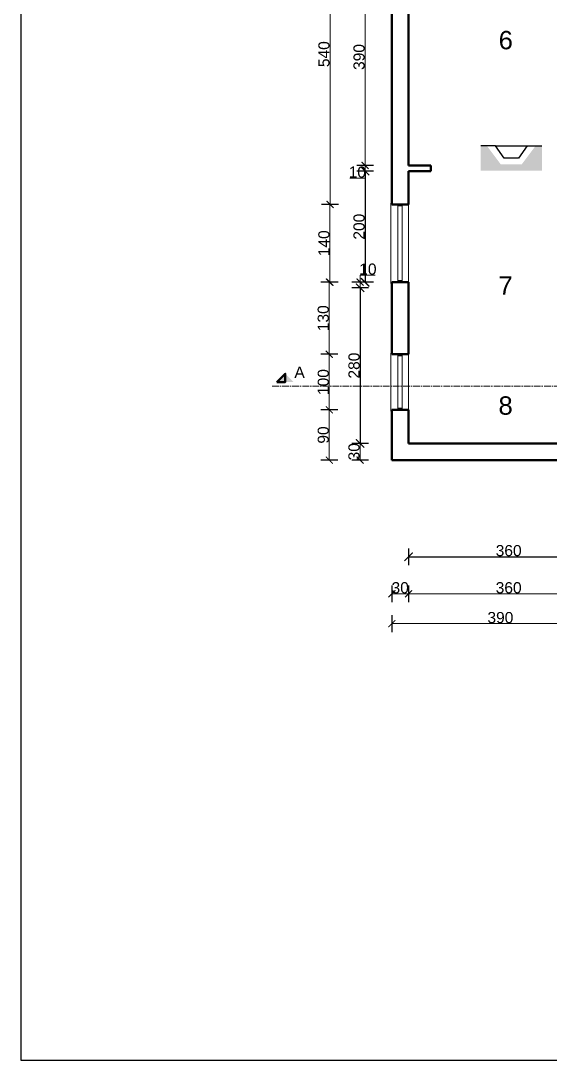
# Model space of a CAD drawing. Header units: millimetres. Extents: x -340 to 3490, y -738 to 2092.
# Drawn here: x -340 to 612, y -738 to 1131 of the extents above; entities that cross this region are included whole.
import ezdxf

# ---------------------------------------------------------------- set-up
doc = ezdxf.new("R2010")
doc.units = ezdxf.units.MM
doc.linetypes.add('ACAD_ISO10W100', pattern=[18, 12, -3, 0, -3])
for name, color, linetype, lineweight in [('CrtaTackaCrta', 250, 'ACAD_ISO10W100', 20), ('Dimenzionisanje', 251, 'Continuous', 20), ('Dimenzionisanje @ 1', 251, 'Continuous', 20), ('Konture', 250, 'Continuous', 50), ('Konture @ 1', 250, 'Continuous', 50), ('Prozori', 6, 'Continuous', 5), ('Sastavnica', 250, 'Continuous', 30), ('Zidovi', 4, 'Continuous', 50)]:
    doc.layers.add(name, color=color, linetype=linetype, lineweight=lineweight)
doc.layers.add('Dimnjaci', color=251, linetype='Continuous')
doc.layers.add('Ostalo', color=8, linetype='Continuous')
doc.styles.get("Standard").update_dxf_attribs({"font": 'arial_2.ttf'})
doc.styles.add('teskt_stil', font='arial_2.ttf', dxfattribs={"height": 33})
doc.dimstyles.new('Dimenzionisanje', dxfattribs={"dimtxt": 20, "dimasz": 12.5, "dimexe": 1.25, "dimexo": 0.625, "dimtad": 1, "dimtoh": 1, "dimdec": 0, "dimtxsty": 'Standard', "dimblk": 'ARCHTICK', "dimcen": 2.5, "dimclrd": 5, "dimclre": 5, "dimclrt": 5, "dimadec": 0, "dimazin": 0, "dimtfac": 1, "dimtdec": 0, "dimtmove": 0, "dimatfit": 3, "dimldrblk": 'ARCHTICK', "dimfxl": 0, "dimlwd": 20, "dimarcsym": 0})
doc.dimstyles.new('dimezionisanje_kucica_za_ptice', dxfattribs={"dimtxt": 20, "dimasz": 15, "dimexe": 1.25, "dimexo": 0.625, "dimtad": 1, "dimtoh": 1, "dimdec": 0, "dimtxsty": 'Standard', "dimblk": 'ARCHTICK', "dimcen": 2.5, "dimclrd": 5, "dimclre": 5, "dimclrt": 5, "dimadec": 0, "dimazin": 0, "dimtfac": 1, "dimtdec": 0, "dimtmove": 0, "dimatfit": 3, "dimldrblk": 'ARCHTICK', "dimfxl": 0, "dimarcsym": 0})

# ---------------------------------------------------------------- blocks, each defined once
blk = doc.blocks.new('Prozor_100_block')
at = {"layer": 'Prozori'}
for points in [[(726.6, 465.7), (724.6, 465.7), (724.6, 361.7), (724.6, 361.7)], [(737.2, 463.8), (737.2, 363.8)], [(745.3, 463.8), (745.3, 363.8)], [(756.6, 463.8), (756.6, 363.8)], [(724.6, 361.7), (726.6, 361.7)]]:
    blk.add_lwpolyline(points, dxfattribs=at)
at = {"layer": 'Zidovi', "color": 6}
for p, q in [((737.2, 462.1), (745.3, 462.1)), ((737.2, 365.6), (745.3, 365.6))]:
    blk.add_line(p, q, dxfattribs=at)
blk = doc.blocks.new('Prozor_140_block')
at = {"layer": 'Prozori'}
for p, q in [((726.6, 505.7), (724.6, 505.7)), ((724.6, 505.7), (724.6, 361.7)), ((724.6, 361.7), (726.6, 361.7)), ((724.6, 361.7), (724.6, 361.7))]:
    blk.add_line(p, q, dxfattribs=at)
for points in [[(737.2, 503.8), (737.2, 363.8)], [(745.3, 503.8), (745.3, 363.8)], [(756.6, 503.8), (756.6, 363.8)]]:
    blk.add_lwpolyline(points, dxfattribs=at)
at = {"layer": 'Zidovi', "color": 6}
for p, q in [((737.2, 502.1), (745.3, 502.1)), ((737.2, 365.6), (745.3, 365.6))]:
    blk.add_line(p, q, dxfattribs=at)
blk = doc.blocks.new('_ArchTick')
at = {"color": 0, "linetype": 'ByBlock', "const_width": 0.15}
blk.add_lwpolyline([(-0.5, -0.5), (0.5, 0.5)], dxfattribs=at)
blk = doc.blocks.new('*D30')
at = {"layer": 'Defpoints', "color": 5, "lineweight": -2, "transparency": 16777216}
for p, q in [((293.9, 1260.8), (263.9, 1260.8)), ((293.9, 871.1), (263.9, 871.1))]:
    blk.add_line(p, q, dxfattribs=at)
at = {"layer": 'Defpoints', "color": 5, "linetype": 'Continuous', "lineweight": 20, "transparency": 16777216}
blk.add_line((278.9, 1260.8), (278.9, 871.1), dxfattribs=at)
at = {"layer": 'Defpoints', "color": 0, "transparency": 16777216}
for p in [(357, 1260.8), (278.9, 871.1), (357, 871.1)]:
    blk.add_point(p, dxfattribs=at)
at = {"layer": 'Defpoints', "color": 5, "lineweight": 20, "transparency": 16777216, "xscale": 12.5, "yscale": 12.5, "zscale": 12.5}
for p, rotation in [((278.9, 1260.8), 90), ((278.9, 871.1), 270)]:
    blk.add_blockref('_ArchTick', p, dxfattribs=dict(at, rotation=rotation))
at = {"layer": 'Defpoints', "color": 5, "transparency": 16777216, "insert": (268.1, 1066), "char_height": 20, "attachment_point": 5, "rotation": 90}
blk.add_mtext('390', dxfattribs=at)
blk = doc.blocks.new('*D31')
at = {"layer": 'Defpoints', "color": 5, "lineweight": -2, "transparency": 16777216}
for p, q in [((293.9, 871.1), (263.9, 871.1)), ((293.9, 860.7), (263.9, 860.7))]:
    blk.add_line(p, q, dxfattribs=at)
at = {"layer": 'Defpoints', "color": 5, "linetype": 'Continuous', "lineweight": 20, "transparency": 16777216}
for p, q in [((278.9, 871.1), (278.9, 860.7)), ((278.9, 860.7), (278.9, 848.2)), ((278.9, 848.2), (251.6, 848.2))]:
    blk.add_line(p, q, dxfattribs=at)
at = {"layer": 'Defpoints', "color": 0, "transparency": 16777216}
for p in [(278.9, 860.7), (357, 871.1), (357, 860.7)]:
    blk.add_point(p, dxfattribs=at)
at = {"layer": 'Defpoints', "color": 5, "lineweight": 20, "transparency": 16777216, "xscale": 12.5, "yscale": 12.5, "zscale": 12.5}
for p, rotation in [((278.9, 871.1), 90), ((278.9, 860.7), 270)]:
    blk.add_blockref('_ArchTick', p, dxfattribs=dict(at, rotation=rotation))
at = {"layer": 'Defpoints', "color": 5, "transparency": 16777216, "insert": (264.9, 859), "char_height": 20, "attachment_point": 5}
blk.add_mtext('10', dxfattribs=at)
blk = doc.blocks.new('*D32')
at = {"layer": 'Defpoints', "color": 0, "transparency": 16777216}
for p in [(327.1, 1341.2), (215.8, 801), (327.1, 801)]:
    blk.add_point(p, dxfattribs=at)
at = {"layer": 'Dimenzionisanje', "color": 5, "lineweight": -2, "transparency": 16777216}
for p, q in [((230.8, 1341.2), (200.8, 1341.2)), ((230.8, 801), (200.8, 801))]:
    blk.add_line(p, q, dxfattribs=at)
at = {"layer": 'Dimenzionisanje', "color": 5, "linetype": 'Continuous', "lineweight": 20, "transparency": 16777216}
blk.add_line((215.8, 1341.2), (215.8, 801), dxfattribs=at)
at = {"layer": 'Dimenzionisanje', "color": 5, "lineweight": 20, "transparency": 16777216, "xscale": 12.5, "yscale": 12.5, "zscale": 12.5}
for p, rotation in [((215.8, 1341.2), 90), ((215.8, 801), 270)]:
    blk.add_blockref('_ArchTick', p, dxfattribs=dict(at, rotation=rotation))
at = {"layer": 'Dimenzionisanje', "color": 5, "transparency": 16777216, "insert": (205, 1071.1), "char_height": 20, "attachment_point": 5, "rotation": 90}
blk.add_mtext('540', dxfattribs=at)
blk = doc.blocks.new('*D33')
at = {"layer": 'Defpoints', "color": 0, "transparency": 16777216}
for p in [(327.2, 801), (215.7, 661.2), (327.1, 661.2)]:
    blk.add_point(p, dxfattribs=at)
at = {"layer": 'Dimenzionisanje', "color": 5, "lineweight": -2, "transparency": 16777216}
for p, q in [((230.7, 801), (200.7, 801)), ((230.7, 661.2), (200.7, 661.2))]:
    blk.add_line(p, q, dxfattribs=at)
at = {"layer": 'Dimenzionisanje', "color": 5, "linetype": 'Continuous', "lineweight": 20, "transparency": 16777216}
blk.add_line((215.7, 801), (215.7, 661.2), dxfattribs=at)
at = {"layer": 'Dimenzionisanje', "color": 5, "lineweight": 20, "transparency": 16777216, "xscale": 12.5, "yscale": 12.5, "zscale": 12.5}
for p, rotation in [((215.7, 801), 90), ((215.7, 661.2), 270)]:
    blk.add_blockref('_ArchTick', p, dxfattribs=dict(at, rotation=rotation))
at = {"layer": 'Dimenzionisanje', "color": 5, "transparency": 16777216, "insert": (204.9, 731.1), "char_height": 20, "attachment_point": 5, "rotation": 90}
blk.add_mtext('140', dxfattribs=at)
blk = doc.blocks.new('*D34')
at = {"layer": 'Defpoints', "color": 0, "transparency": 16777216}
for p in [(327.1, 661.2), (214.6, 531.5), (327.1, 531.5)]:
    blk.add_point(p, dxfattribs=at)
at = {"layer": 'Dimenzionisanje', "color": 5, "lineweight": -2, "transparency": 16777216}
for p, q in [((229.6, 661.2), (199.6, 661.2)), ((229.6, 531.5), (199.6, 531.5))]:
    blk.add_line(p, q, dxfattribs=at)
at = {"layer": 'Dimenzionisanje', "color": 5, "linetype": 'Continuous', "lineweight": 20, "transparency": 16777216}
blk.add_line((214.6, 661.2), (214.6, 531.5), dxfattribs=at)
at = {"layer": 'Dimenzionisanje', "color": 5, "lineweight": 20, "transparency": 16777216, "xscale": 12.5, "yscale": 12.5, "zscale": 12.5}
for p, rotation in [((214.6, 661.2), 90), ((214.6, 531.5), 270)]:
    blk.add_blockref('_ArchTick', p, dxfattribs=dict(at, rotation=rotation))
at = {"layer": 'Dimenzionisanje', "color": 5, "transparency": 16777216, "insert": (203.7, 596.3), "char_height": 20, "attachment_point": 5, "rotation": 90}
blk.add_mtext('130', dxfattribs=at)
blk = doc.blocks.new('*D35')
at = {"layer": 'Defpoints', "color": 0, "transparency": 16777216}
for p in [(327.1, 531.5), (214.6, 431.5), (327.1, 431.5)]:
    blk.add_point(p, dxfattribs=at)
at = {"layer": 'Dimenzionisanje', "color": 5, "lineweight": -2, "transparency": 16777216}
for p, q in [((229.6, 531.5), (199.6, 531.5)), ((229.6, 431.5), (199.6, 431.5))]:
    blk.add_line(p, q, dxfattribs=at)
at = {"layer": 'Dimenzionisanje', "color": 5, "linetype": 'Continuous', "lineweight": 20, "transparency": 16777216}
blk.add_line((214.6, 531.5), (214.6, 431.5), dxfattribs=at)
at = {"layer": 'Dimenzionisanje', "color": 5, "lineweight": 20, "transparency": 16777216, "xscale": 12.5, "yscale": 12.5, "zscale": 12.5}
for p, rotation in [((214.6, 531.5), 90), ((214.6, 431.5), 270)]:
    blk.add_blockref('_ArchTick', p, dxfattribs=dict(at, rotation=rotation))
at = {"layer": 'Dimenzionisanje', "color": 5, "transparency": 16777216, "insert": (203.8, 481.5), "char_height": 20, "attachment_point": 5, "rotation": 90}
blk.add_mtext('100', dxfattribs=at)
blk = doc.blocks.new('*D36')
at = {"layer": 'Defpoints', "color": 0, "transparency": 16777216}
for p in [(327.1, 431.5), (214.6, 341.2), (327.1, 341.2)]:
    blk.add_point(p, dxfattribs=at)
at = {"layer": 'Dimenzionisanje', "color": 5, "lineweight": -2, "transparency": 16777216}
for p, q in [((229.6, 431.5), (199.6, 431.5)), ((229.6, 341.2), (199.6, 341.2))]:
    blk.add_line(p, q, dxfattribs=at)
at = {"layer": 'Dimenzionisanje', "color": 5, "linetype": 'Continuous', "lineweight": 20, "transparency": 16777216}
blk.add_line((214.6, 431.5), (214.6, 341.2), dxfattribs=at)
at = {"layer": 'Dimenzionisanje', "color": 5, "lineweight": 20, "transparency": 16777216, "xscale": 12.5, "yscale": 12.5, "zscale": 12.5}
for p, rotation in [((214.6, 431.5), 90), ((214.6, 341.2), 270)]:
    blk.add_blockref('_ArchTick', p, dxfattribs=dict(at, rotation=rotation))
at = {"layer": 'Dimenzionisanje', "color": 5, "transparency": 16777216, "insert": (203.8, 386.3), "char_height": 20, "attachment_point": 5, "rotation": 90}
blk.add_mtext('90', dxfattribs=at)
blk = doc.blocks.new('*D37')
at = {"layer": 'Defpoints', "color": 0, "transparency": 16777216}
for p in [(356.9, 371.1), (269.9, 341.2), (356.9, 341.2)]:
    blk.add_point(p, dxfattribs=at)
at = {"layer": 'Dimenzionisanje', "color": 5, "lineweight": -2, "transparency": 16777216}
for p, q in [((284.9, 371.1), (254.9, 371.1)), ((284.9, 341.2), (254.9, 341.2))]:
    blk.add_line(p, q, dxfattribs=at)
at = {"layer": 'Dimenzionisanje', "color": 5, "linetype": 'Continuous', "lineweight": 20, "transparency": 16777216}
blk.add_line((269.9, 371.1), (269.9, 341.2), dxfattribs=at)
at = {"layer": 'Dimenzionisanje', "color": 5, "lineweight": 20, "transparency": 16777216, "xscale": 12.5, "yscale": 12.5, "zscale": 12.5}
for p, rotation in [((269.9, 371.1), 90), ((269.9, 341.2), 270)]:
    blk.add_blockref('_ArchTick', p, dxfattribs=dict(at, rotation=rotation))
at = {"layer": 'Dimenzionisanje', "color": 5, "transparency": 16777216, "insert": (259, 356.2), "char_height": 20, "attachment_point": 5, "rotation": 90}
blk.add_mtext('30', dxfattribs=at)
blk = doc.blocks.new('*D38')
at = {"layer": 'Defpoints', "color": 0, "transparency": 16777216}
for p in [(269.9, 661.2), (356.9, 661.2), (356.9, 651.1)]:
    blk.add_point(p, dxfattribs=at)
at = {"layer": 'Dimenzionisanje', "color": 5, "linetype": 'Continuous', "lineweight": 20, "transparency": 16777216}
for p, q in [((269.9, 661.2), (269.9, 673.7)), ((269.9, 673.7), (297.2, 673.7)), ((269.9, 651.1), (269.9, 661.2))]:
    blk.add_line(p, q, dxfattribs=at)
at = {"layer": 'Dimenzionisanje', "color": 5, "lineweight": -2, "transparency": 16777216}
for p, q in [((284.9, 661.2), (254.9, 661.2)), ((284.9, 651.1), (254.9, 651.1))]:
    blk.add_line(p, q, dxfattribs=at)
at = {"layer": 'Dimenzionisanje', "color": 5, "lineweight": 20, "transparency": 16777216, "xscale": 12.5, "yscale": 12.5, "zscale": 12.5}
for p, rotation in [((269.9, 661.2), 90), ((269.9, 651.1), 270)]:
    blk.add_blockref('_ArchTick', p, dxfattribs=dict(at, rotation=rotation))
at = {"layer": 'Dimenzionisanje', "color": 5, "transparency": 16777216, "insert": (283.9, 684.5), "char_height": 20, "attachment_point": 5}
blk.add_mtext('10', dxfattribs=at)
blk = doc.blocks.new('*D12')
at = {"layer": 'Defpoints', "color": 0, "transparency": 16777216}
for p in [(327.1, 371.1), (356.9, 371.1), (356.9, 100.8)]:
    blk.add_point(p, dxfattribs=at)
at = {"layer": 'Dimenzionisanje', "color": 5, "lineweight": -2, "transparency": 16777216}
for p, q in [((327.1, 115.8), (327.1, 85.8)), ((356.9, 115.8), (356.9, 85.8))]:
    blk.add_line(p, q, dxfattribs=at)
at = {"layer": 'Dimenzionisanje', "color": 5, "linetype": 'Continuous', "lineweight": 20, "transparency": 16777216}
blk.add_line((327.1, 100.8), (356.9, 100.8), dxfattribs=at)
at = {"layer": 'Dimenzionisanje', "color": 5, "lineweight": 20, "transparency": 16777216, "xscale": 12.5, "yscale": 12.5, "zscale": 12.5, "rotation": 180}
blk.add_blockref('_ArchTick', (327.1, 100.8), dxfattribs=at)
at = {"layer": 'Dimenzionisanje', "color": 5, "lineweight": 20, "transparency": 16777216, "xscale": 12.5, "yscale": 12.5, "zscale": 12.5}
blk.add_blockref('_ArchTick', (356.9, 100.8), dxfattribs=at)
at = {"layer": 'Dimenzionisanje', "color": 5, "transparency": 16777216, "insert": (342, 111.6), "char_height": 20, "attachment_point": 5}
blk.add_mtext('30', dxfattribs=at)
blk = doc.blocks.new('*D39')
at = {"layer": 'Defpoints', "color": 0, "transparency": 16777216}
for p in [(356.9, 371.1), (717, 371.1), (717, 100.8)]:
    blk.add_point(p, dxfattribs=at)
at = {"layer": 'Dimenzionisanje', "color": 5, "lineweight": -2, "transparency": 16777216}
for p, q in [((356.9, 115.8), (356.9, 85.8)), ((717, 115.8), (717, 85.8))]:
    blk.add_line(p, q, dxfattribs=at)
at = {"layer": 'Dimenzionisanje', "color": 5, "linetype": 'Continuous', "lineweight": 20, "transparency": 16777216}
blk.add_line((356.9, 100.8), (717, 100.8), dxfattribs=at)
at = {"layer": 'Dimenzionisanje', "color": 5, "lineweight": 20, "transparency": 16777216, "xscale": 12.5, "yscale": 12.5, "zscale": 12.5, "rotation": 180}
blk.add_blockref('_ArchTick', (356.9, 100.8), dxfattribs=at)
at = {"layer": 'Dimenzionisanje', "color": 5, "lineweight": 20, "transparency": 16777216, "xscale": 12.5, "yscale": 12.5, "zscale": 12.5}
blk.add_blockref('_ArchTick', (717, 100.8), dxfattribs=at)
at = {"layer": 'Dimenzionisanje', "color": 5, "transparency": 16777216, "insert": (536.9, 111.6), "char_height": 20, "attachment_point": 5}
blk.add_mtext('360', dxfattribs=at)
blk = doc.blocks.new('*D17')
at = {"layer": 'Defpoints', "color": 0, "transparency": 16777216}
for p in [(327.1, 370.5), (717, 340.6), (717, 47.1)]:
    blk.add_point(p, dxfattribs=at)
at = {"layer": 'Dimenzionisanje', "color": 5, "lineweight": -2, "transparency": 16777216}
for p, q in [((327.1, 62.1), (327.1, 32.1)), ((717, 62.1), (717, 32.1))]:
    blk.add_line(p, q, dxfattribs=at)
at = {"layer": 'Dimenzionisanje', "color": 5, "linetype": 'Continuous', "lineweight": 20, "transparency": 16777216}
blk.add_line((327.1, 47.1), (717, 47.1), dxfattribs=at)
at = {"layer": 'Dimenzionisanje', "color": 5, "lineweight": 20, "transparency": 16777216, "xscale": 12.5, "yscale": 12.5, "zscale": 12.5, "rotation": 180}
blk.add_blockref('_ArchTick', (327.1, 47.1), dxfattribs=at)
at = {"layer": 'Dimenzionisanje', "color": 5, "lineweight": 20, "transparency": 16777216, "xscale": 12.5, "yscale": 12.5, "zscale": 12.5}
blk.add_blockref('_ArchTick', (717, 47.1), dxfattribs=at)
at = {"layer": 'Dimenzionisanje', "color": 5, "transparency": 16777216, "insert": (522, 57.9), "char_height": 20, "attachment_point": 5}
blk.add_mtext('390', dxfattribs=at)
blk = doc.blocks.new('*D117')
at = {"layer": 'Defpoints', "color": 0, "transparency": 16777216}
for p in [(356.9, 860.7), (278.9, 661), (356.9, 661)]:
    blk.add_point(p, dxfattribs=at)
at = {"layer": 'Sastavnica', "color": 5, "lineweight": -2, "transparency": 16777216}
for p, q in [((293.9, 860.7), (263.9, 860.7)), ((278.9, 860.7), (278.9, 661)), ((293.9, 661), (263.9, 661))]:
    blk.add_line(p, q, dxfattribs=at)
at = {"layer": 'Sastavnica', "color": 5, "lineweight": -2, "transparency": 16777216, "xscale": 15, "yscale": 15, "zscale": 15}
for p, rotation in [((278.9, 860.7), 90), ((278.9, 661), 270)]:
    blk.add_blockref('_ArchTick', p, dxfattribs=dict(at, rotation=rotation))
at = {"layer": 'Sastavnica', "color": 5, "transparency": 16777216, "insert": (268.1, 760.9), "char_height": 20, "attachment_point": 5, "rotation": 90}
blk.add_mtext('200', dxfattribs=at)
blk = doc.blocks.new('*D118')
at = {"layer": 'Defpoints', "color": 0, "transparency": 16777216}
for p in [(356.9, 651.1), (269.9, 371.1), (356.9, 371.1)]:
    blk.add_point(p, dxfattribs=at)
at = {"layer": 'Sastavnica', "color": 5, "lineweight": -2, "transparency": 16777216}
for p, q in [((284.9, 651.1), (254.9, 651.1)), ((269.9, 651.1), (269.9, 371.1)), ((284.9, 371.1), (254.9, 371.1))]:
    blk.add_line(p, q, dxfattribs=at)
at = {"layer": 'Sastavnica', "color": 5, "lineweight": -2, "transparency": 16777216, "xscale": 15, "yscale": 15, "zscale": 15}
for p, rotation in [((269.9, 651.1), 90), ((269.9, 371.1), 270)]:
    blk.add_blockref('_ArchTick', p, dxfattribs=dict(at, rotation=rotation))
at = {"layer": 'Sastavnica', "color": 5, "transparency": 16777216, "insert": (259.1, 511.1), "char_height": 20, "attachment_point": 5, "rotation": 90}
blk.add_mtext('280', dxfattribs=at)
blk = doc.blocks.new('*D119')
at = {"layer": 'Defpoints', "color": 0, "transparency": 16777216}
for p in [(356.9, 371.1), (717, 371.1), (717, 167.4)]:
    blk.add_point(p, dxfattribs=at)
at = {"layer": 'Sastavnica', "color": 5, "lineweight": -2, "transparency": 16777216}
for p, q in [((356.9, 182.4), (356.9, 152.4)), ((717, 182.4), (717, 152.4)), ((356.9, 167.4), (717, 167.4))]:
    blk.add_line(p, q, dxfattribs=at)
at = {"layer": 'Sastavnica', "color": 5, "lineweight": -2, "transparency": 16777216, "xscale": 15, "yscale": 15, "zscale": 15, "rotation": 180}
blk.add_blockref('_ArchTick', (356.9, 167.4), dxfattribs=at)
at = {"layer": 'Sastavnica', "color": 5, "lineweight": -2, "transparency": 16777216, "xscale": 15, "yscale": 15, "zscale": 15}
blk.add_blockref('_ArchTick', (717, 167.4), dxfattribs=at)
at = {"layer": 'Sastavnica', "color": 5, "transparency": 16777216, "insert": (536.9, 178.3), "char_height": 20, "attachment_point": 5}
blk.add_mtext('360', dxfattribs=at)
blk = doc.blocks.new('bdrthb')
at = {"layer": 'Sastavnica'}
blk.add_lwpolyline([(3948.66, 758.64), (4331.66, 758.64), (4331.66, 1041.64), (3948.66, 1041.64)], close=True, dxfattribs=at)

msp = doc.modelspace()

# ---------------------------------------------------------------- hatches: boundary and pattern name
at = {"layer": 'Konture'}
h = msp.add_hatch(color=250, dxfattribs=at)
h.dxf.hatch_style = 1
h.paths.add_polyline_path([(135.3, 496.4), (135.3, 481.4), (150.3, 481.4)])
h.paths.add_polyline_path([(135.3, 496.4), (120.3, 481.4), (135.3, 481.4)])
at = {"layer": 'Ostalo'}
msp.add_hatch(color=250, dxfattribs=at).paths.add_polyline_path([(596.6, 906.5), (585.6, 906.5), (560.6, 873.3), (522.5, 873.3), (497.5, 906.5), (486.5, 906.5), (486.5, 861.7), (596.6, 861.7)])

# ---------------------------------------------------------------- linework, layer by layer
at = {"layer": 'CrtaTackaCrta'}
msp.add_lwpolyline([(111.8, 474.1), (1430.1, 474.1), (1430.1, 828.5), (1780.1, 828.5)], dxfattribs=at)
at = {"layer": 'Dimnjaci', "color": 250}
for points in [[(513.1, 906.5), (486.9, 906.5)], [(570, 906.5), (596.6, 906.5)]]:
    msp.add_lwpolyline(points, dxfattribs=at)
at = {"layer": 'Konture', "color": 250}
msp.add_lwpolyline([(120.3, 481.4), (135.3, 481.4), (135.3, 496.4), (120.3, 481.4)], dxfattribs=at)
at = {"layer": 'Ostalo', "color": 250}
msp.add_lwpolyline([(513.1, 906.5), (570, 906.5), (554.5, 884.3), (528.6, 884.3)], close=True, dxfattribs=at)
at = {"layer": 'Zidovi', "color": 250}
for p, q in [((327.1, 1341.2), (327.1, 801)), ((356.9, 1261), (356.9, 871.1)), ((356.9, 871.1), (397, 871.1)), ((396.9, 860.7), (356.9, 860.7)), ((356.9, 860.7), (356.9, 801)), ((356.9, 801), (327.1, 801)), ((356.9, 661.2), (327.1, 661.2)), ((327.1, 661.2), (327.1, 531.5)), ((356.9, 531.5), (356.9, 651.1)), ((327.1, 531.5), (356.9, 531.5)), ((327.1, 431.5), (356.9, 431.5)), ((327.1, 431.5), (327.1, 341.2)), ((356.9, 431.5), (356.9, 371.1)), ((356.9, 371.1), (700, 371.1)), ((327.1, 341.2), (717, 341.2))]:
    msp.add_line(p, q, dxfattribs=at)
for points in [[(397, 871.1), (397, 860.7)], [(356.9, 651.1), (356.9, 661)]]:
    msp.add_lwpolyline(points, dxfattribs=at)

# ---------------------------------------------------------------- block references
at = {"layer": 'Sastavnica', "xscale": 10, "yscale": 10, "zscale": 10}
msp.add_blockref('bdrthb', (-39826.5, -8324.3), dxfattribs=at)
at = {"layer": 'Zidovi', "color": 250}
for name, p in [('Prozor_140_block', (-399.6, 297.2)), ('Prozor_100_block', (-399.7, 67.6))]:
    msp.add_blockref(name, p, dxfattribs=at)

# ---------------------------------------------------------------- texts
at = {"layer": 'Dimenzionisanje @ 1', "color": 250, "char_height": 33, "attachment_point": 1, "style": 'teskt_stil'}
for s, width, insert in [('6', 75.945, (518.9, 1112.9)), ('7', 29.342, (518.6, 671.4)), ('8', 60.411, (518.6, 455.8))]:
    msp.add_mtext_dynamic_manual_height_columns(s, width=width, gutter_width=165, heights=[0], dxfattribs=dict(at, insert=insert))
at = {"layer": 'Konture @ 1', "color": 250, "insert": (151.8, 509.1), "char_height": 20, "attachment_point": 1, "style": 'teskt_stil'}
msp.add_mtext_dynamic_manual_height_columns('A', width=15.96, gutter_width=15, heights=[0], dxfattribs=at)

# ---------------------------------------------------------------- dimensions: what is measured, and where the dimension line sits
at = {"layer": 'Defpoints', "color": 250}
for base, p1, p2, picture, middle in [((278.9, 871.1), (357, 1260.8), (357, 871.1), '*D30', (268.1, 1066)), ((278.9, 860.7), (357, 871.1), (357, 860.7), '*D31', (264.9, 859))]:
    dim = msp.add_linear_dim(base=base, p1=p1, p2=p2, angle=90, dimstyle='Dimenzionisanje', override={"dimexe": 15, "dimfxl": 15, "dimfxlon": 1}, dxfattribs=at)
    dim.commit()
    dim.dimension.update_dxf_attribs({"geometry": picture, "text_midpoint": middle})
at = {"layer": 'Dimenzionisanje', "color": 250}
for base, p1, p2, picture, middle in [((215.8, 801), (327.1, 1341.2), (327.1, 801), '*D32', (205, 1071.1)), ((215.7, 661.2), (327.2, 801), (327.1, 661.2), '*D33', (204.9, 731.1)), ((269.9, 661.2), (356.9, 651.1), (356.9, 661.2), '*D38', (283.9, 684.5)), ((214.6, 531.5), (327.1, 661.2), (327.1, 531.5), '*D34', (203.7, 596.3)), ((214.6, 431.5), (327.1, 531.5), (327.1, 431.5), '*D35', (203.8, 481.5)), ((214.6, 341.2), (327.1, 431.5), (327.1, 341.2), '*D36', (203.8, 386.3)), ((269.9, 341.2), (356.9, 371.1), (356.9, 341.2), '*D37', (259, 356.2))]:
    dim = msp.add_linear_dim(base=base, p1=p1, p2=p2, angle=90, dimstyle='Dimenzionisanje', override={"dimexe": 15, "dimfxl": 15, "dimfxlon": 1}, dxfattribs=at)
    dim.commit()
    dim.dimension.update_dxf_attribs({"geometry": picture, "text_midpoint": middle})
dim = msp.add_linear_dim(base=(356.9, 100.8), p1=(327.1, 371.1), p2=(356.9, 371.1), dimstyle='Dimenzionisanje', override={"dimexe": 15, "dimfxl": 15, "dimfxlon": 1}, dxfattribs=at)
dim.commit()
dim.dimension.update_dxf_attribs({"geometry": '*D12', "text_midpoint": (342, 100.8), "dimtype": 160})
for base, p1, p2, picture, middle in [((717, 47.1), (327.1, 370.5), (717, 340.6), '*D17', (522, 57.9)), ((717, 100.8), (356.9, 371.1), (717, 371.1), '*D39', (536.9, 111.6))]:
    dim = msp.add_linear_dim(base=base, p1=p1, p2=p2, dimstyle='Dimenzionisanje', override={"dimexe": 15, "dimfxl": 15, "dimfxlon": 1}, dxfattribs=at)
    dim.commit()
    dim.dimension.update_dxf_attribs({"geometry": picture, "text_midpoint": middle})
at = {"layer": 'Sastavnica'}
for base, p1, p2, picture, middle in [((278.9, 661), (356.9, 860.7), (356.9, 661), '*D117', (268.1, 760.9)), ((269.9, 371.1), (356.9, 651.1), (356.9, 371.1), '*D118', (259.1, 511.1))]:
    dim = msp.add_linear_dim(base=base, p1=p1, p2=p2, angle=90, dimstyle='dimezionisanje_kucica_za_ptice', override={"dimexe": 15, "dimfxl": 15, "dimfxlon": 1}, dxfattribs=at)
    dim.commit()
    dim.dimension.update_dxf_attribs({"geometry": picture, "text_midpoint": middle})
dim = msp.add_linear_dim(base=(717, 167.4), p1=(356.9, 371.1), p2=(717, 371.1), dimstyle='dimezionisanje_kucica_za_ptice', override={"dimexe": 15, "dimfxl": 15, "dimfxlon": 1}, dxfattribs=at)
dim.commit()
dim.dimension.update_dxf_attribs({"geometry": '*D119', "text_midpoint": (536.9, 178.3)})

doc.saveas('drawing.dxf')
